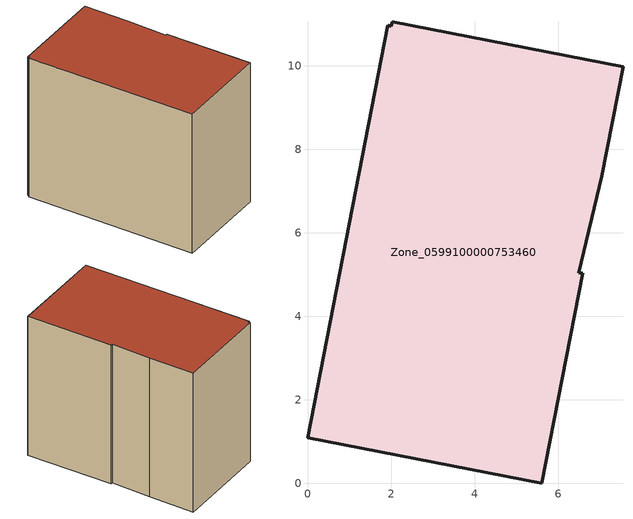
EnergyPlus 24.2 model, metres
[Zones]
Zone_0599100000753460
 floor ground (C_G): 6.5,5.05 6.59,5.03 5.61,0 0,1.09 1.92,10.97 2,10.95 2.03,11.05 7.55,9.98 7.04,7.35 z0
 wall outside (C_F): 0,1.09 5.61,0 6.59,5.03 6.5,5.05 7.04,7.35 7.55,9.98 2.03,11.05 2,10.95 1.92,10.97 0,1.09 z0:8.69
 roof outside (C_R): 6.59,5.03 6.5,5.05 7.04,7.35 7.55,9.98 2.03,11.05 2,10.95 1.92,10.97 0,1.09 5.61,0 z8.69
[BUILDING]
Pand.0599100000753460: North Axis=0; Terrain=City; Loads Convergence Tolerance Value=0.04; Temperature Convergence Tolerance Value=0.4; Solar Distribution=FullExterior; Maximum Number of Warmup Days=25; Minimum Number of Warmup Days=1
[Site:Location]
Rotterdam.The.Hague.AP_ZH_NLD Design_Conditions: Latitude=51.96; Longitude=4.45; Time Zone=1; Elevation=-4.5
[SITE:GROUNDTEMPERATURE:BUILDINGSURFACE]
18, 18, 18, 18, 18, 18, 18, 18, 18, 18, 18, 18
[MATERIAL] Thermal Absorptance=0.9; Solar Absorptance=0.7; Visible Absorptance=0.7
Name | Roughness | Thickness | Conductivity | Density | Specific Heat
G.TC.2006-2014 | MediumSmooth | 0.15 | 0.06 | 540 | 1210
F.TC.2006-2014 | Rough | 0.3 | 0.12 | 1920 | 840
R.TC.2006-2014 | MediumRough | 0.2 | 0.08 | 1500 | 1000
[CONSTRUCTION]
C_G: G.TC.2006-2014
C_F: F.TC.2006-2014
C_R: R.TC.2006-2014
[ZONE]
Zone_0599100000753460: Type=1; Multiplier=1; Ceiling Height=Autocalculate; Volume=Autocalculate; Floor Area=autocalculate; Part of Total Floor Area=Yes
[ZONEINFILTRATION:DESIGNFLOWRATE]
Infil_Zone_0599100000753460: Zone or ZoneList or Space or SpaceList=Zone_0599100000753460; Schedule=AlwaysOn; Design Flow Rate Calculation Method=Flow/Area; Flow Rate per Floor Area=0.0015; Constant Term Coefficient=1; Temperature Term Coefficient=0; Velocity Term Coefficient=0; Velocity Squared Term Coefficient=0
[HVACTEMPLATE:ZONE:IDEALLOADSAIRSYSTEM]
Zone_0599100000753460: Maximum Heating Supply Air Temperature=50; Minimum Cooling Supply Air Temperature=13; Maximum Heating Supply Air Humidity Ratio=0.0156; Minimum Cooling Supply Air Humidity Ratio=0.0077; Heating Limit=NoLimit; Cooling Limit=NoLimit; Dehumidification Control Type=ConstantSensibleHeatRatio; Cooling Sensible Heat Ratio=0.7; Dehumidification Setpoint=60; Humidification Control Type=None; Humidification Setpoint=30; Outdoor Air Method=None; Outdoor Air Flow Rate per Person=0.00944; Outdoor Air Flow Rate per Zone Floor Area=0; Outdoor Air Flow Rate per Zone=0; Demand Controlled Ventilation Type=None; Outdoor Air Economizer Type=NoEconomizer; Heat Recovery Type=None; Sensible Heat Recovery Effectiveness=0.7; Latent Heat Recovery Effectiveness=0.65
[ZONECONTROL:THERMOSTAT]
ThermostatControl_Zone_0599100000753460: Zone or ZoneList=Zone_0599100000753460; Control Type Schedule=DualSetpointControlType; Control 1=Thermostat_Zone_0599100000753460; Temperature Difference Between Cutout And Setpoint=0
[THERMOSTATSETPOINT:DUALSETPOINT]
Thermostat_Zone_0599100000753460: Heating Setpoint Temperature Schedule=HeatingSetpoint_Zone_0599100000753460; Cooling Setpoint Temperature Schedule=CoolingSetpoint_Zone_0599100000753460
[SCHEDULE:COMPACT]
HeatingSetpoint_Zone_0599100000753460: Through: 12/31, For: AllDays, Until: 24:00, 21
CoolingSetpoint_Zone_0599100000753460: Through: 12/31, For: AllDays, Until: 24:00, 24
DualSetpointControlType: Through: 12/31, For: AllDays, Until: 24:00, 4
AlwaysOn: Through: 12/31, For: AllDays, Until: 24:00, 1
